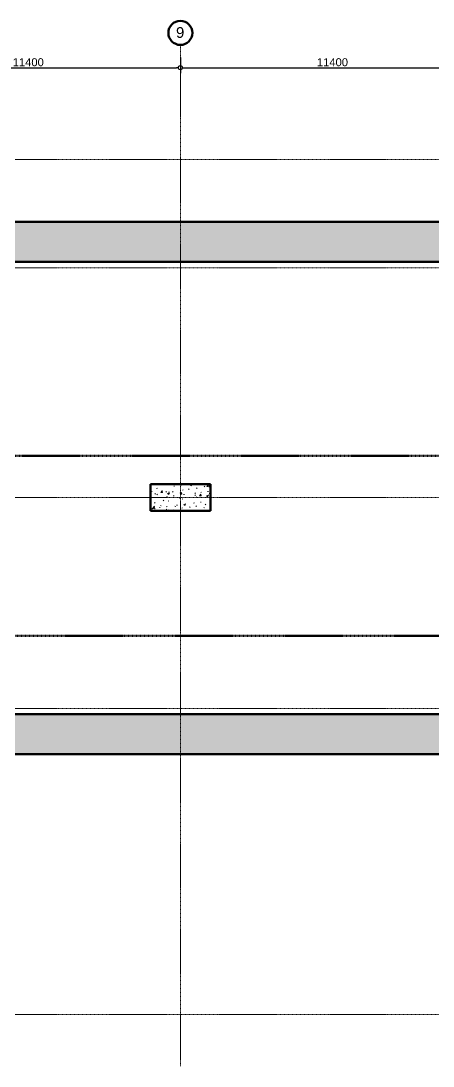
# Model space of a CAD drawing. Header units: millimetres. Extents: x -854916 to -774632, y -17723 to 22431.
# Drawn here: x -830458 to -815010, y -17723 to 21441 of the extents above; entities that cross this region are included whole.
import ezdxf

# ---------------------------------------------------------------- set-up
doc = ezdxf.new("R2010")
doc.units = ezdxf.units.MM
doc.linetypes.add('DPA_Grid _ Level 100', pattern=[10, 5.5, -1.6, 1.3, -1.6])
for name, color, linetype, lineweight in [('A-ANNO-DIMS', 1, 'Continuous', 9), ('A-COLS', 5, 'Continuous', 70), ('A-COLS-E', 1, 'Continuous', 35), ('A-WALL', 5, 'Continuous', 35), ('A-WALL-PATT', 1, 'Continuous', 35), ('G-ANNO-SECL', 3, 'Continuous', 9), ('S-GRID', 251, 'Continuous', 9), ('S-GRID-IDEN', 3, 'Continuous', 50)]:
    doc.layers.add(name, color=color, linetype=linetype, lineweight=lineweight)
doc.styles.add('Arial', font='arial.ttf', dxfattribs={"height": 400})
doc.styles.add('Arial_2', font='arial.ttf', dxfattribs={"height": 300})
doc.dimstyles.new('DPA-DIM-3_0_C-C', dxfattribs={"dimscale": 304.8, "dimtxt": 306.07782, "dimasz": 0.492126, "dimexe": 0.656168, "dimexo": 0.0625, "dimgap": 0.164042, "dimtad": 1, "dimdec": 0, "dimzin": 0, "dimdsep": 46, "dimtxsty": 'Arial_2', "dimblk1": 'DOTBLANK', "dimblk2": 'DOTBLANK', "dimsah": 1, "dimcen": 0.09, "dimdle": 0.656168, "dimadec": 8, "dimazin": 0, "dimtfac": 1, "dimtdec": 4, "dimtix": 1, "dimtmove": 0, "dimatfit": 3, "dimfxl": 1.312336, "dimfxlon": 1, "dimtvp": 1, "dimtolj": 1, "dimtzin": 0, "dimarcsym": 2})
pattern_1 = [(50, (0, 0), (728.7365, -63.75582), [76.2, -838.2]), (355, (0, 0), (-140.9716, 764.2276), [60.96, -670.56]), (100.451, (60.7, -5.3), (587.77, 700.46675), [64.76, -712.36]), (46.184, (0, 203.2), (1084.3162, -168.171), [114.3, -1257.3]), (96.636, (90.4, 189.2), (949.6099, 989.7098), [97.14, -1068.54]), (351.184, (0, 203.2), (949.6206, 989.7012), [91.44, -1005.84]), (21, (101.6, 152.4), (606.45787, -409.06057), [76.2, -838.2]), (326, (101.6, 152.4), (247.20834, 736.7529), [60.96, -670.56]), (71.451, (152.14, 118.3), (853.66825, 327.6855), [64.76, -712.36]), (37.5, (0, 0), (12.35469, 338.22012), [33.528, -628.904, 33.528, -647.192, -673.1]), (37.5, (0, 0), (12.35469, 338.22012), [-1343.152, 33.528, -639.572]), (7.5, (0, 0), (267.27887, 400.72213), [33.528, -354.584, 33.528, -613.664, -256.54]), (7.5, (0, 0), (267.27887, 400.72213), [-1035.304, 33.528, -223.012]), (327.5, (-226.57, 0), (542.36333, -22.915345), [33.528, -220.472, 33.528, -758.952, -1051.56]), (327.5, (-226.57, 0), (542.36333, -22.915345), [-1046.48, 33.528, -1018.032]), (317.5, (-328.17, 0), (592.51696, 101.7071), [33.528, -296.672, 33.528, -492.76, -746.76]), (317.5, (-328.17, 0), (592.51696, 101.7071), [-856.488, 33.528, -713.232])]

# ---------------------------------------------------------------- blocks, each defined once
blk = doc.blocks.new('Grid - 100 Scale-2291345-4231-01 ENLARGED MULTI-PURPOSE LEVEL - REFLECTED CEILING PLAN - SHEET 2')
at = {"layer": 'S-GRID-IDEN'}
blk.add_circle((0, 0), 4.5, dxfattribs=at)
blk = doc.blocks.new('_DotBlank')
at = {"color": 0, "linetype": 'ByBlock', "lineweight": -2}
blk.add_line((-0.5, 0), (-1, 0), dxfattribs=at)
blk.add_circle((0, 0), 0.5, dxfattribs=at)
blk = doc.blocks.new('*D702')
at = {"layer": 'A-ANNO-DIMS', "color": 0, "lineweight": -2, "transparency": 16777216}
for p, q in [((11400, 16489), (11400, 15908)), ((22800, 16489), (22800, 15908)), ((11550, 16108), (22650, 16108))]:
    blk.add_line(p, q, dxfattribs=at)
at = {"layer": 'Defpoints', "color": 0, "transparency": 16777216}
for p in [(11400, 16508), (22800, 16508), (22800, 16108)]:
    blk.add_point(p, dxfattribs=at)
at = {"layer": 'A-ANNO-DIMS', "color": 0, "lineweight": -2, "transparency": 16777216, "xscale": 150, "yscale": 150, "zscale": 150, "rotation": 180}
blk.add_blockref('_DotBlank', (11400, 16108), dxfattribs=at)
at = {"layer": 'A-ANNO-DIMS', "color": 0, "lineweight": -2, "transparency": 16777216, "xscale": 150, "yscale": 150, "zscale": 150}
blk.add_blockref('_DotBlank', (22800, 16108), dxfattribs=at)
at = {"layer": 'A-ANNO-DIMS', "color": 0, "transparency": 16777216, "insert": (17100, 16311), "char_height": 300, "width": 1384.41, "attachment_point": 5, "style": 'Arial_2'}
blk.add_mtext('\\A1;11400', dxfattribs=at)
blk = doc.blocks.new('*D703')
at = {"layer": 'A-ANNO-DIMS', "color": 0, "lineweight": -2, "transparency": 16777216}
for p, q in [((22800, 16489), (22800, 15908)), ((34200, 16489), (34200, 15908)), ((22950, 16108), (34050, 16108))]:
    blk.add_line(p, q, dxfattribs=at)
at = {"layer": 'Defpoints', "color": 0, "transparency": 16777216}
for p in [(22800, 16508), (34200, 16508), (34200, 16108)]:
    blk.add_point(p, dxfattribs=at)
at = {"layer": 'A-ANNO-DIMS', "color": 0, "lineweight": -2, "transparency": 16777216, "xscale": 150, "yscale": 150, "zscale": 150, "rotation": 180}
blk.add_blockref('_DotBlank', (22800, 16108), dxfattribs=at)
at = {"layer": 'A-ANNO-DIMS', "color": 0, "lineweight": -2, "transparency": 16777216, "xscale": 150, "yscale": 150, "zscale": 150}
blk.add_blockref('_DotBlank', (34200, 16108), dxfattribs=at)
at = {"layer": 'A-ANNO-DIMS', "color": 0, "transparency": 16777216, "insert": (28500, 16311), "char_height": 300, "width": 1384.41, "attachment_point": 5, "style": 'Arial_2'}
blk.add_mtext('\\A1;11400', dxfattribs=at)
blk = doc.blocks.new('*U662')
at = {"layer": 'S-GRID', "linetype": 'DPA_Grid _ Level 100'}
for p, q in [((22800, -21302.2), (22800, 16962)), ((68400, 12673), (-6734, 12673)), ((68400, 8615), (-6734, 8615)), ((68400, 0), (-6734, 0)), ((68400, -7900), (-6734, -7900)), ((68400, -19375), (-6734, -19375))]:
    blk.add_line(p, q, dxfattribs=at)
at = {"layer": 'S-GRID-IDEN', "xscale": 99.99999999999993, "yscale": 99.99999999999993, "zscale": 99.99999999999993}
blk.add_blockref('Grid - 100 Scale-2291345-4231-01 ENLARGED MULTI-PURPOSE LEVEL - REFLECTED CEILING PLAN - SHEET 2', (22800, 17412), dxfattribs=at)
at = {"layer": 'S-GRID-IDEN', "lineweight": 9, "insert": (22636.7, 17627.9), "char_height": 400, "width": 376.793, "attachment_point": 1, "style": 'Arial'}
blk.add_mtext('9', dxfattribs=at)
at = {"layer": 'A-ANNO-DIMS'}
for base, p1, p2, picture, middle in [((22800, 16107.8), (11400, 16507.8), (22800, 16507.8), '*D702', (17100, 16311)), ((34200, 16107.8), (22800, 16507.8), (34200, 16507.8), '*D703', (28500, 16311))]:
    dim = blk.add_linear_dim(base=base, p1=p1, p2=p2, dimstyle='DPA-DIM-3_0_C-C', override={"dimpost": '<>', "dimfxl": 11400}, dxfattribs=at)
    dim.commit()
    dim.dimension.update_dxf_attribs({"geometry": picture, "text_midpoint": middle})

msp = doc.modelspace()

# ---------------------------------------------------------------- hatches: boundary and pattern name
at = {"layer": 'A-COLS-E', "lineweight": 9}
h = msp.add_hatch(dxfattribs=at)
h.set_pattern_fill('FP_1', color=256, style=0, pattern_type=2)
h.set_pattern_definition(pattern_1)
h.paths.add_polyline_path([(-823357, 3079), (-823357, 4079), (-825607, 4079), (-825607, 3079)])
at = {"layer": 'A-WALL-PATT', "lineweight": 9}
h = msp.add_hatch(dxfattribs=at)
h.set_pattern_fill('FP_1', color=256, style=0, pattern_type=2)
h.set_pattern_definition(pattern_1)
h.paths.add_polyline_path([(-778775, 12414), (-778775, 13914), (-847407, 13914), (-847407, 12414), (-814074, 12414)])
h = msp.add_hatch(dxfattribs=at)
h.set_pattern_fill('FP_1', color=256, style=0, pattern_type=2)
h.set_pattern_definition(pattern_1)
h.paths.add_polyline_path([(-778775, -6041), (-778775, -4541), (-849372, -4541), (-849372, -6041), (-814074, -6041)])

# ---------------------------------------------------------------- linework, layer by layer
at = {"layer": 'A-COLS'}
for p, q in [((-825607, 3079), (-825607, 4079)), ((-825607, 4079), (-823357, 4079)), ((-823357, 4079), (-823357, 3079)), ((-823357, 3079), (-825607, 3079))]:
    msp.add_line(p, q, dxfattribs=at)
at = {"layer": 'A-WALL', "color": 7, "lineweight": 70}
for p, q in [((-847407, 13914), (-778775, 13914)), ((-778775, 12414), (-847407, 12414)), ((-849372, -4541), (-778775, -4541)), ((-778775, -6041), (-849372, -6041))]:
    msp.add_line(p, q, dxfattribs=at)
at = {"layer": 'G-ANNO-SECL', "linetype": 'DPA_Grid _ Level 100', "lineweight": 50}
for p, q in [((-850438, 5140), (-778592, 5140)), ((-851424, -1598), (-778579, -1598))]:
    msp.add_line(p, q, dxfattribs=at)

# ---------------------------------------------------------------- block references
msp.add_blockref('*U662', (-847282, 3579))

doc.saveas('drawing.dxf')
